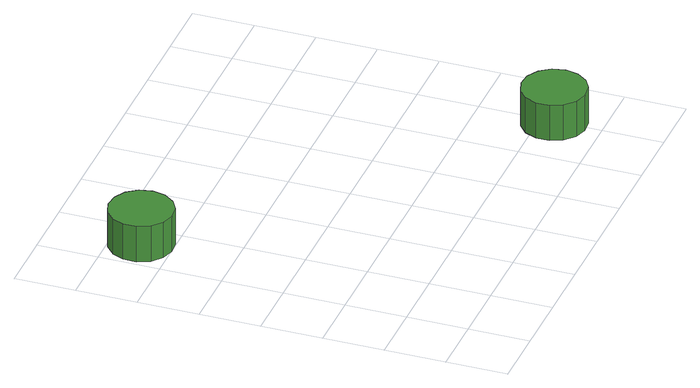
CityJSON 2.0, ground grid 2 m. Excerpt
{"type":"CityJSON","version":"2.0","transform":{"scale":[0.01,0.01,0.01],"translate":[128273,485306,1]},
"CityObjects":{
"tree1":{"type":"SolitaryVegetationObject","attributes":{"function":"something"},"geometry":[{"type":"MultiSurface","lod":"1","boundaries":[[[0,1,2,3,4,5,6,7,8,9,10,11,12,13,14]],[[15,16,17,18,19,20,21,22,23,24,25,26,27,28,29]],[[0,29,28,1]],[[1,28,27,2]],[[2,27,26,3]],[[3,26,25,4]],[[4,25,24,5]],[[5,24,23,6]],[[6,23,22,7]],[[7,22,21,8]],[[8,21,20,9]],[[9,20,19,10]],[[10,19,18,11]],[[11,18,17,12]],[[12,17,16,13]],[[13,16,15,14]],[[14,15,29,0]]]}]},
"tree2":{"type":"SolitaryVegetationObject","attributes":{"function":"something"},"geometry":[{"type":"MultiSurface","lod":"1","boundaries":[[[30,31,32,33,34,35,36,37,38,39,40,41,42,43,44]],[[45,46,47,48,49,50,51,52,53,54,55,56,57,58,59]],[[30,59,58,31]],[[31,58,57,32]],[[32,57,56,33]],[[33,56,55,34]],[[34,55,54,35]],[[35,54,53,36]],[[36,53,52,37]],[[37,52,51,38]],[[38,51,50,39]],[[39,50,49,40]],[[40,49,48,41]],[[41,48,47,42]],[[42,47,46,43]],[[43,46,45,44]],[[44,45,59,30]]]}]}
},
"vertices":[
[225,1104,140],[216,1146,140],[190,1182,140],[152,1203,140],[109,1208,140],[68,1195,140],[35,1165,140],[17,1126,140],[17,1082,140],[35,1042,140],[68,1013,140],[109,1000,140],[152,1004,140],[190,1026,140],[216,1061,140],[216,1061,13],[190,1026,13],[152,1004,13],[109,1000,13],[68,1013,13],[35,1042,13],[17,1082,13],[17,1126,13],[35,1165,13],[68,1195,13],[109,1208,13],[152,1203,13],[190,1182,13],[216,1146,13],[225,1104,13],
[1296,152,143],[1287,195,143],[1261,230,143],[1224,252,143],[1180,256,143],[1139,243,143],[1106,214,143],[1089,174,143],[1089,131,143],[1106,91,143],[1139,62,143],[1180,48,143],[1224,53,143],[1261,74,143],[1287,110,143],[1287,110,16],[1261,74,16],[1224,53,16],[1180,48,16],[1139,62,16],[1106,91,16],[1089,131,16],[1089,174,16],[1106,214,16],[1139,243,16],[1180,256,16],[1224,252,16],[1261,230,16],[1287,195,16],[1296,152,16]
]}
